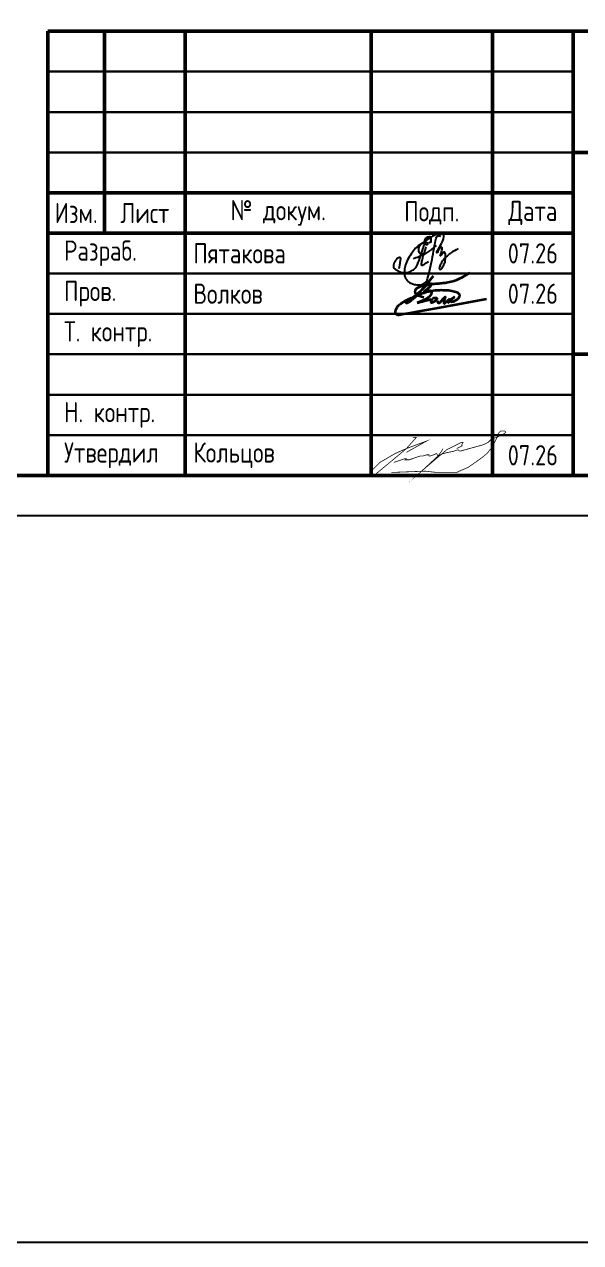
# Model space of a CAD drawing. Header units: millimetres. Extents: x -1117 to 6417, y -90 to 586.
# Drawn here: x 5144.1 to 5212.9, y -90 to 60.9 of the extents above; entities that cross this region are included whole.
import ezdxf

# ---------------------------------------------------------------- set-up
doc = ezdxf.new("R2010")
doc.units = ezdxf.units.MM
doc.styles.add('Gost_type_A', font='GOST_A.TTF')

# ---------------------------------------------------------------- blocks, each defined once
blk = doc.blocks.new('Штамп большой нижний')
at = {"lineweight": 50}
for points in [[(-185, 55), (-178, 55), (-178, 35), (-185, 35)], [(-178, 55), (-168, 55), (-168, 35), (-178, 35)], [(-168, 55), (-145, 55), (-145, 35), (-168, 35)], [(-145, 55), (-130, 55), (-130, 35), (-145, 35)], [(-130, 55), (-120, 55), (-120, 35), (-130, 35)], [(-120, 55), (0, 55), (0, 40), (-120, 40)], [(-120, 40), (-50, 40), (-50, 15), (-120, 15)], [(-185, 35), (-178, 35), (-178, 30), (-185, 30)], [(-178, 35), (-168, 35), (-168, 30), (-178, 30)], [(-168, 35), (-145, 35), (-145, 30), (-168, 30)], [(-145, 35), (-130, 35), (-130, 30), (-145, 30)], [(-130, 35), (-120, 35), (-120, 30), (-130, 30)], [(-185, 30), (-168, 30), (-168, 0), (-185, 0)], [(-168, 30), (-145, 30), (-145, 0), (-168, 0)], [(-145, 30), (-130, 30), (-130, 0), (-145, 0)], [(-130, 30), (-120, 30), (-120, 0), (-130, 0)], [(-120, 15), (-50, 15), (-50, 0), (-120, 0)]]:
    blk.add_lwpolyline(points, close=True, dxfattribs=at)
for points in [[(-185, 55), (-178, 55), (-178, 50), (-185, 50)], [(-178, 55), (-168, 55), (-168, 50), (-178, 50)], [(-168, 55), (-145, 55), (-145, 50), (-168, 50)], [(-145, 55), (-130, 55), (-130, 50), (-145, 50)], [(-130, 55), (-120, 55), (-120, 50), (-130, 50)], [(-185, 50), (-178, 50), (-178, 45), (-185, 45)], [(-178, 50), (-168, 50), (-168, 45), (-178, 45)], [(-168, 50), (-145, 50), (-145, 45), (-168, 45)], [(-145, 50), (-130, 50), (-130, 45), (-145, 45)], [(-130, 50), (-120, 50), (-120, 45), (-130, 45)], [(-185, 45), (-178, 45), (-178, 40), (-185, 40)], [(-178, 45), (-168, 45), (-168, 40), (-178, 40)], [(-168, 45), (-145, 45), (-145, 40), (-168, 40)], [(-145, 45), (-130, 45), (-130, 40), (-145, 40)], [(-130, 45), (-120, 45), (-120, 40), (-130, 40)], [(-185, 40), (-178, 40), (-178, 35), (-185, 35)], [(-178, 40), (-168, 40), (-168, 35), (-178, 35)], [(-168, 40), (-145, 40), (-145, 35), (-168, 35)], [(-145, 40), (-130, 40), (-130, 35), (-145, 35)], [(-130, 40), (-120, 40), (-120, 35), (-130, 35)], [(-185, 30), (-168, 30), (-168, 25), (-185, 25)], [(-168, 30), (-145, 30), (-145, 25), (-168, 25)], [(-145, 30), (-130, 30), (-130, 25), (-145, 25)], [(-130, 30), (-120, 30), (-120, 25), (-130, 25)], [(-185, 25), (-168, 25), (-168, 20), (-185, 20)], [(-168, 25), (-145, 25), (-145, 20), (-168, 20)], [(-145, 25), (-130, 25), (-130, 20), (-145, 20)], [(-130, 25), (-120, 25), (-120, 20), (-130, 20)], [(-185, 20), (-168, 20), (-168, 15), (-185, 15)], [(-168, 20), (-145, 20), (-145, 15), (-168, 15)], [(-145, 20), (-130, 20), (-130, 15), (-145, 15)], [(-130, 20), (-120, 20), (-120, 15), (-130, 15)], [(-185, 15), (-168, 15), (-168, 10), (-185, 10)], [(-168, 15), (-145, 15), (-145, 10), (-168, 10)], [(-145, 15), (-130, 15), (-130, 10), (-145, 10)], [(-130, 15), (-120, 15), (-120, 10), (-130, 10)], [(-185, 10), (-168, 10), (-168, 5), (-185, 5)], [(-168, 10), (-145, 10), (-145, 5), (-168, 5)], [(-145, 10), (-130, 10), (-130, 5), (-145, 5)], [(-130, 10), (-120, 10), (-120, 5), (-130, 5)], [(-185, 5), (-168, 5), (-168, 0), (-185, 0)], [(-168, 5), (-145, 5), (-145, 0), (-168, 0)], [(-145, 5), (-130, 5), (-130, 0), (-145, 0)], [(-130, 5), (-120, 5), (-120, 0), (-130, 0)]]:
    blk.add_lwpolyline(points, close=True)
at = {"char_height": 2.5, "style": 'Gost_type_A'}
for s, insert, width, attachment_point in [('Изм.', (-181.5, 32.5), 7, 5), ('Лист', (-173, 32.5), 10, 5), ('№ докум.', (-156.5, 32.5), 23, 5), ('Подп.', (-137.5, 32.5), 15, 5), ('Дата', (-125, 32.5), 10, 5), ('\\pxl0.8;Разраб.', (-185, 27.5), 17, 4), ('\\pxl0.8;Пров.', (-185, 22.5), 17, 4), ('\\pxl0.8;Т. контр.', (-185, 17.5), 17, 4), ('\\pxl0.8;Н. контр.', (-185, 7.5), 17, 4), ('\\pxl0.8;Утвердил', (-185, 2.5), 17, 4)]:
    blk.add_mtext(s, dxfattribs=dict(at, insert=insert, width=width, attachment_point=attachment_point))
blk = doc.blocks.new('Сотрудник 7_1')
at = {"lineweight": 35}
for points in [[(5.51, 4.62), (4.98, 3.97), (4.54, 3.43), (4.18, 3.01), (3.9, 2.68), (3.67, 2.43), (3.49, 2.24), (3.34, 2.09), (3.21, 1.97), (3.08, 1.86), (2.97, 1.76), (2.86, 1.67), (2.76, 1.6), (2.67, 1.53), (2.59, 1.47), (2.52, 1.42), (2.45, 1.38), (2.4, 1.35), (2.35, 1.33), (2.31, 1.31), (2.28, 1.3), (2.25, 1.3), (2.23, 1.3), (2.21, 1.31), (2.2, 1.31), (2.19, 1.33), (2.18, 1.34), (2.18, 1.36), (2.18, 1.38), (2.18, 1.4), (2.19, 1.42), (2.2, 1.45), (2.22, 1.48), (2.25, 1.51), (2.28, 1.55), (2.32, 1.59), (2.36, 1.63), (2.42, 1.67), (2.49, 1.72), (2.56, 1.78), (2.65, 1.84), (2.75, 1.9), (2.87, 1.97), (2.99, 2.04), (3.12, 2.12), (3.25, 2.21), (3.39, 2.3), (3.53, 2.41), (3.67, 2.52), (3.81, 2.64), (3.94, 2.77), (4.07, 2.9), (4.2, 3.03), (4.32, 3.15), (4.44, 3.27), (4.55, 3.37), (4.65, 3.46), (4.74, 3.54), (4.82, 3.6), (4.9, 3.64), (4.97, 3.68), (5.03, 3.7), (5.08, 3.72), (5.13, 3.73), (5.17, 3.73), (5.21, 3.73), (5.24, 3.73), (5.26, 3.73), (5.28, 3.72), (5.3, 3.71), (5.31, 3.7), (5.32, 3.68), (5.33, 3.66), (5.33, 3.64), (5.32, 3.61), (5.32, 3.58), (5.3, 3.54), (5.28, 3.5), (5.25, 3.46), (5.21, 3.41), (5.16, 3.36), (5.1, 3.3), (5.03, 3.23), (4.96, 3.17), (4.88, 3.1), (4.8, 3.04), (4.72, 2.98), (4.65, 2.92), (4.59, 2.87), (4.53, 2.83), (4.49, 2.8), (4.46, 2.77), (4.43, 2.76), (4.42, 2.75), (4.42, 2.74), (4.43, 2.75), (4.45, 2.75), (4.49, 2.76), (4.53, 2.78), (4.58, 2.8), (4.64, 2.82), (4.7, 2.84), (4.76, 2.85), (4.83, 2.86), (4.89, 2.87), (4.95, 2.88), (5.01, 2.87), (5.06, 2.87), (5.11, 2.85), (5.15, 2.84), (5.19, 2.81), (5.22, 2.78), (5.25, 2.75), (5.27, 2.72), (5.29, 2.68), (5.3, 2.63), (5.3, 2.59), (5.3, 2.54), (5.29, 2.49), (5.27, 2.44), (5.26, 2.38), (5.23, 2.33), (5.2, 2.28), (5.17, 2.22), (5.12, 2.17), (5.07, 2.11), (5, 2.05), (4.92, 1.99), (4.83, 1.93), (4.73, 1.86), (4.6, 1.79), (4.47, 1.72), (4.31, 1.65), (4.15, 1.57), (3.96, 1.49), (3.76, 1.41), (3.54, 1.32)], [(4.39, 2), (4.09, 2.07), (3.85, 2.15), (3.67, 2.21), (3.55, 2.27), (3.46, 2.33), (3.4, 2.39), (3.37, 2.44), (3.35, 2.5), (3.33, 2.55), (3.32, 2.61), (3.31, 2.66), (3.31, 2.72), (3.31, 2.77), (3.32, 2.83), (3.34, 2.89), (3.36, 2.94), (3.39, 2.99), (3.43, 3.05), (3.48, 3.1), (3.54, 3.15), (3.6, 3.2), (3.67, 3.24), (3.74, 3.29), (3.82, 3.33), (3.91, 3.37), (4.01, 3.4), (4.11, 3.44), (4.22, 3.47), (4.34, 3.5), (4.47, 3.53), (4.62, 3.56), (4.77, 3.58), (4.93, 3.61), (5.11, 3.63), (5.29, 3.65), (5.48, 3.67), (5.67, 3.69), (5.85, 3.71), (6.04, 3.72), (6.21, 3.74), (6.38, 3.76), (6.55, 3.77), (6.71, 3.79), (6.86, 3.81), (7.02, 3.83), (7.19, 3.86), (7.36, 3.89), (7.54, 3.92), (7.74, 3.96), (7.95, 4.01), (8.19, 4.09), (8.47, 4.19), (8.78, 4.33), (9.15, 4.51), (9.57, 4.74), (10.05, 5.03)], [(6.04, 1.58), (6.05, 1.53), (6.06, 1.49), (6.06, 1.46), (6.07, 1.43), (6.09, 1.4), (6.1, 1.38), (6.12, 1.36), (6.14, 1.35), (6.16, 1.33), (6.19, 1.33), (6.22, 1.33), (6.25, 1.33), (6.28, 1.33), (6.31, 1.34), (6.34, 1.36), (6.37, 1.38), (6.4, 1.4), (6.43, 1.43), (6.46, 1.46), (6.49, 1.5), (6.52, 1.53), (6.55, 1.57), (6.58, 1.62), (6.62, 1.66), (6.65, 1.71), (6.69, 1.75), (6.73, 1.8), (6.78, 1.84), (6.82, 1.88), (6.85, 1.92), (6.89, 1.95), (6.92, 1.98), (6.95, 2.01), (6.97, 2.03), (6.98, 2.05), (7, 2.06), (7, 2.06), (7.01, 2.06), (7.01, 2.05), (7, 2.03), (7, 2), (6.99, 1.96), (6.97, 1.93), (6.96, 1.88), (6.94, 1.83), (6.93, 1.79), (6.91, 1.74), (6.9, 1.69), (6.89, 1.64), (6.88, 1.6), (6.87, 1.56), (6.86, 1.53), (6.85, 1.49), (6.84, 1.46), (6.84, 1.43), (6.84, 1.41), (6.84, 1.38), (6.84, 1.36), (6.84, 1.35), (6.84, 1.33), (6.84, 1.32), (6.85, 1.31), (6.86, 1.3), (6.86, 1.29), (6.87, 1.29), (6.88, 1.28), (6.89, 1.28), (6.9, 1.27), (6.91, 1.27), (6.92, 1.27), (6.93, 1.28), (6.95, 1.28), (6.96, 1.29), (6.97, 1.29), (6.98, 1.3), (7, 1.32), (7.03, 1.34), (7.06, 1.37), (7.1, 1.41), (7.15, 1.45), (7.21, 1.5), (7.27, 1.56), (7.34, 1.62), (7.41, 1.68), (7.48, 1.73), (7.54, 1.77), (7.58, 1.79), (7.6, 1.79), (7.61, 1.77), (7.59, 1.72), (7.57, 1.67), (7.54, 1.61), (7.5, 1.54), (7.46, 1.48), (7.43, 1.43), (7.41, 1.4), (7.4, 1.38), (7.41, 1.38), (7.42, 1.4), (7.45, 1.43), (7.49, 1.48), (7.54, 1.53), (7.6, 1.59), (7.66, 1.66), (7.73, 1.72), (7.81, 1.79), (7.88, 1.85), (7.95, 1.9), (8.01, 1.95), (8.06, 1.99), (8.09, 2.01), (8.11, 2.02), (8.1, 2.02), (8.07, 1.99), (8.03, 1.96), (7.98, 1.91), (7.92, 1.86), (7.87, 1.81), (7.81, 1.76), (7.76, 1.71), (7.73, 1.67), (7.7, 1.64), (7.68, 1.61), (7.67, 1.58), (7.67, 1.56), (7.67, 1.54), (7.68, 1.53), (7.7, 1.51), (7.71, 1.5), (7.73, 1.49), (7.75, 1.48), (7.77, 1.48), (7.8, 1.47), (7.83, 1.47), (7.87, 1.48), (7.91, 1.48), (7.96, 1.5), (8.01, 1.51), (8.07, 1.53), (8.13, 1.55), (8.19, 1.58), (8.26, 1.62), (8.33, 1.66), (8.4, 1.71), (8.48, 1.76), (8.55, 1.82), (8.63, 1.89), (8.69, 1.95), (8.75, 2.02), (8.79, 2.1), (8.82, 2.17), (8.83, 2.24), (8.81, 2.31), (8.78, 2.37), (8.72, 2.44), (8.65, 2.5), (8.56, 2.56), (8.44, 2.61), (8.31, 2.66), (8.17, 2.71), (8, 2.75), (7.83, 2.78), (7.64, 2.81), (7.44, 2.84), (7.22, 2.86), (7, 2.88), (6.77, 2.88), (6.53, 2.89), (6.29, 2.88), (6.04, 2.87), (5.79, 2.84), (5.52, 2.81), (5.25, 2.77), (4.97, 2.71), (4.68, 2.64), (4.38, 2.55), (4.06, 2.44), (3.74, 2.32), (3.42, 2.2), (3.11, 2.06), (2.8, 1.92), (2.51, 1.78), (2.25, 1.65), (2.01, 1.52), (1.8, 1.4), (1.62, 1.29), (1.47, 1.18), (1.35, 1.09), (1.24, 0.99), (1.15, 0.91), (1.08, 0.82), (1.02, 0.74), (0.97, 0.65), (0.93, 0.57), (0.89, 0.49), (0.86, 0.41), (0.84, 0.34), (0.83, 0.27), (0.82, 0.21), (0.82, 0.15), (0.83, 0.11), (0.84, 0.07), (0.85, 0.04), (0.87, 0.01), (0.89, -0.01), (0.91, -0.03), (0.94, -0.05), (0.97, -0.07), (1, -0.08), (1.03, -0.1), (1.07, -0.11), (1.1, -0.12), (1.13, -0.13), (1.17, -0.14), (1.2, -0.15), (1.24, -0.15), (1.29, -0.15), (1.47, -0.12), (1.9, -0.04), (2.7, 0.1), (3.99, 0.34), (5.91, 0.69), (8.58, 1.18), (12.12, 1.82)], [(3.54, 1.32), (4.17, 1.5), (4.63, 1.63), (4.96, 1.71), (5.17, 1.76), (5.28, 1.77), (5.33, 1.76), (5.34, 1.73), (5.32, 1.7), (5.3, 1.66), (5.28, 1.62), (5.27, 1.58), (5.26, 1.55), (5.25, 1.51), (5.24, 1.48), (5.24, 1.45), (5.24, 1.42), (5.24, 1.4), (5.25, 1.39), (5.26, 1.37), (5.27, 1.36), (5.29, 1.36), (5.31, 1.36), (5.33, 1.36), (5.35, 1.36), (5.39, 1.37), (5.42, 1.38), (5.46, 1.4), (5.49, 1.41), (5.54, 1.43), (5.58, 1.45), (5.62, 1.48), (5.67, 1.51), (5.72, 1.54), (5.76, 1.57), (5.81, 1.61), (5.85, 1.64), (5.89, 1.68), (5.93, 1.72), (5.96, 1.75), (5.99, 1.78), (6, 1.81), (6.02, 1.83), (6.02, 1.86), (6.01, 1.87), (6, 1.89), (5.98, 1.9), (5.95, 1.91), (5.91, 1.92), (5.87, 1.92), (5.81, 1.92), (5.75, 1.92), (5.69, 1.92), (5.63, 1.91), (5.57, 1.9), (5.51, 1.89), (5.46, 1.88)]]:
    blk.add_lwpolyline(points, dxfattribs=at)

msp = doc.modelspace()

# ---------------------------------------------------------------- linework, layer by layer
for points in [[(-1117.42, 586), (6417.25, 586), (6417.25, -90), (-1117.42, -90)], [(5337, 420), (5337, 0), (5040, 0), (5040, 420)]]:
    msp.add_lwpolyline(points, close=True)
at = {"lineweight": 50}
msp.add_lwpolyline([(5332, 415), (5332, 5), (5060, 5), (5060, 415)], close=True, dxfattribs=at)
at = {"const_width": 0.0934}
for points in [[(5192.14, 9.73), (5192.6, 9.73), (5191.36, 8.33), (5190.43, 7.55), (5188.48, 5.93), (5187.36, 5), (5187, 5), (5187, 5.22), (5187.16, 5.68), (5188.09, 6.62), (5189.96, 7.71), (5191.36, 8.33), (5193.85, 9.26), (5191.36, 7.86)], [(5189.8, 6.62), (5190.74, 6.93), (5191.2, 7.09), (5191.36, 7.09), (5191.2, 6.93), (5191.36, 6.93), (5191.67, 6.93), (5193.07, 7.4), (5193.38, 7.4), (5193.85, 7.55), (5194.16, 7.55), (5194.16, 7.4), (5194.32, 7.4), (5195.1, 7.71), (5195.25, 7.4), (5195.87, 7.71), (5197.28, 8.02), (5197.74, 8.18), (5197.9, 8.02), (5198.05, 8.02), (5200.86, 8.8), (5201.48, 9.11), (5201.79, 9.42), (5202.1, 9.58), (5202.57, 9.73), (5203.19, 10.04), (5203.5, 10.2), (5203.66, 10.35), (5203.5, 10.51), (5203.19, 10.51), (5203.04, 10.51), (5202.72, 10.2), (5202.57, 9.73), (5201.95, 8.49), (5201.32, 7.71), (5200.55, 7.09), (5198.99, 6), (5197.9, 5.53), (5197.59, 5.37), (5195.1, 5.37), (5193.69, 5.53), (5189.49, 5.37)], [(5195.87, 8.33), (5195.72, 8.02), (5195.25, 7.4), (5193.23, 5.53), (5196.34, 8.18), (5198.21, 9.11), (5198.37, 9.11), (5198.21, 8.8), (5198.21, 8.64), (5197.59, 8.33)]]:
    msp.add_lwpolyline(points, dxfattribs=at)
for points in [[(5197.77, 33.11), (5197.37, 32.88), (5196.93, 32.62), (5196.37, 32.16), (5195.96, 31.77), (5195.61, 31.21), (5195.45, 30.88), (5195.42, 30.73), (5195.42, 30.6), (5195.46, 30.54), (5195.55, 30.5), (5195.65, 30.54), (5195.73, 30.61), (5196.02, 31.11), (5196.14, 31.35), (5196.14, 31.56), (5196.2, 31.85), (5196.2, 32.17), (5196.2, 32.43), (5196.12, 32.61), (5196.06, 32.66), (5195.98, 32.66), (5195.87, 32.55), (5195.75, 32.42), (5195.65, 32.25), (5195.59, 32.17), (5195.52, 32.17), (5195.62, 32.37), (5195.72, 32.69), (5195.8, 33), (5195.8, 33.19), (5195.7, 33.27), (5195.63, 33.27), (5195.54, 33.18), (5195.44, 33.1), (5195.34, 32.94), (5195.26, 32.77), (5195.19, 32.61), (5195.14, 32.54), (5195.08, 32.6), (5195.15, 32.76), (5195.75, 33.78), (5195.99, 34.35), (5195.99, 34.72), (5195.9, 34.96), (5195.73, 35.07), (5195.31, 34.96), (5194.85, 34.76), (5194.37, 34.5), (5193.42, 33.82), (5192.6, 33.28), (5192.09, 32.67), (5191.6, 31.93), (5191.18, 31.05), (5191.1, 30.44), (5191.1, 29.86), (5191.22, 29.41), (5191.47, 29.09), (5191.72, 28.91), (5192.1, 28.72), (5192.62, 28.59), (5193.27, 28.59), (5193.77, 28.91), (5194.05, 29.43), (5194.41, 31.13), (5194.67, 32.38), (5194.9, 33.93), (5195.1, 34.6), (5195.23, 34.7), (5195.43, 34.7), (5195.61, 34.61)], [(5190.44, 30.61), (5190.66, 31.72), (5190.66, 31.91), (5190.59, 32), (5190.42, 31.94), (5190.32, 31.94), (5190.14, 31.78), (5189.81, 31.35), (5189.76, 31.02), (5189.76, 30.72), (5189.86, 30.61), (5190.3, 30.32), (5190.69, 30.16), (5191, 30.1), (5191.45, 30.1), (5192.01, 30.31), (5192.47, 30.63), (5192.81, 31.23), (5193.23, 32.53), (5193.54, 33.55), (5193.6, 33.71), (5193.68, 33.85), (5193.77, 33.92), (5193.83, 33.92), (5193.95, 33.76), (5194, 33.65), (5193.9, 33.55), (5193.82, 33.55), (5193.71, 33.62), (5193.65, 33.89), (5193.65, 34.05), (5193.65, 34.24), (5193.76, 34.39), (5193.88, 34.49), (5194.07, 34.58), (5194.26, 34.58), (5194.38, 34.51), (5194.38, 34.38), (5194.38, 34.15), (5194.38, 33.89), (5194.3, 33.81), (5194.2, 33.81), (5194.14, 33.87)], [(5192.22, 31.83), (5192.42, 31.95), (5192.87, 32.09), (5193.69, 32.43), (5194.1, 32.69), (5194.67, 33.13), (5194.95, 33.36), (5195.04, 33.5)], [(5193.77, 33.91), (5193.71, 33.97), (5193.46, 33.88), (5193.06, 33.54), (5192.83, 33.17), (5192.83, 32.74), (5192.94, 32.55), (5193.19, 32.43), (5193.57, 32.4)], [(5194.09, 31.45), (5193.63, 31.2), (5193.47, 31.06), (5193.37, 31), (5193.26, 31), (5193.22, 31.07), (5193.22, 31.28), (5193.36, 31.99), (5193.81, 33.3)]]:
    msp.add_open_spline(points, degree=3)

# ---------------------------------------------------------------- block references
for name, p in [('Штамп большой нижний', (5332, 5)), ('Сотрудник 7_1', (5189.14, 25.04))]:
    msp.add_blockref(name, p)

# ---------------------------------------------------------------- texts
at = {"char_height": 2.5, "style": 'Gost_type_A'}
for s, insert, width, attachment_point in [('Пятакова', (5165, 32.5), 22, 4), ('07.26', (5207, 32.5), 10, 5), ('Волков', (5165, 27.5), 22, 4), ('07.26', (5207, 27.5), 10, 5), ('Кольцов', (5165, 7.5), 22, 4), ('07.26', (5207, 7.5), 10, 5)]:
    msp.add_mtext(s, dxfattribs=dict(at, insert=insert, width=width, attachment_point=attachment_point))

doc.saveas('drawing.dxf')
